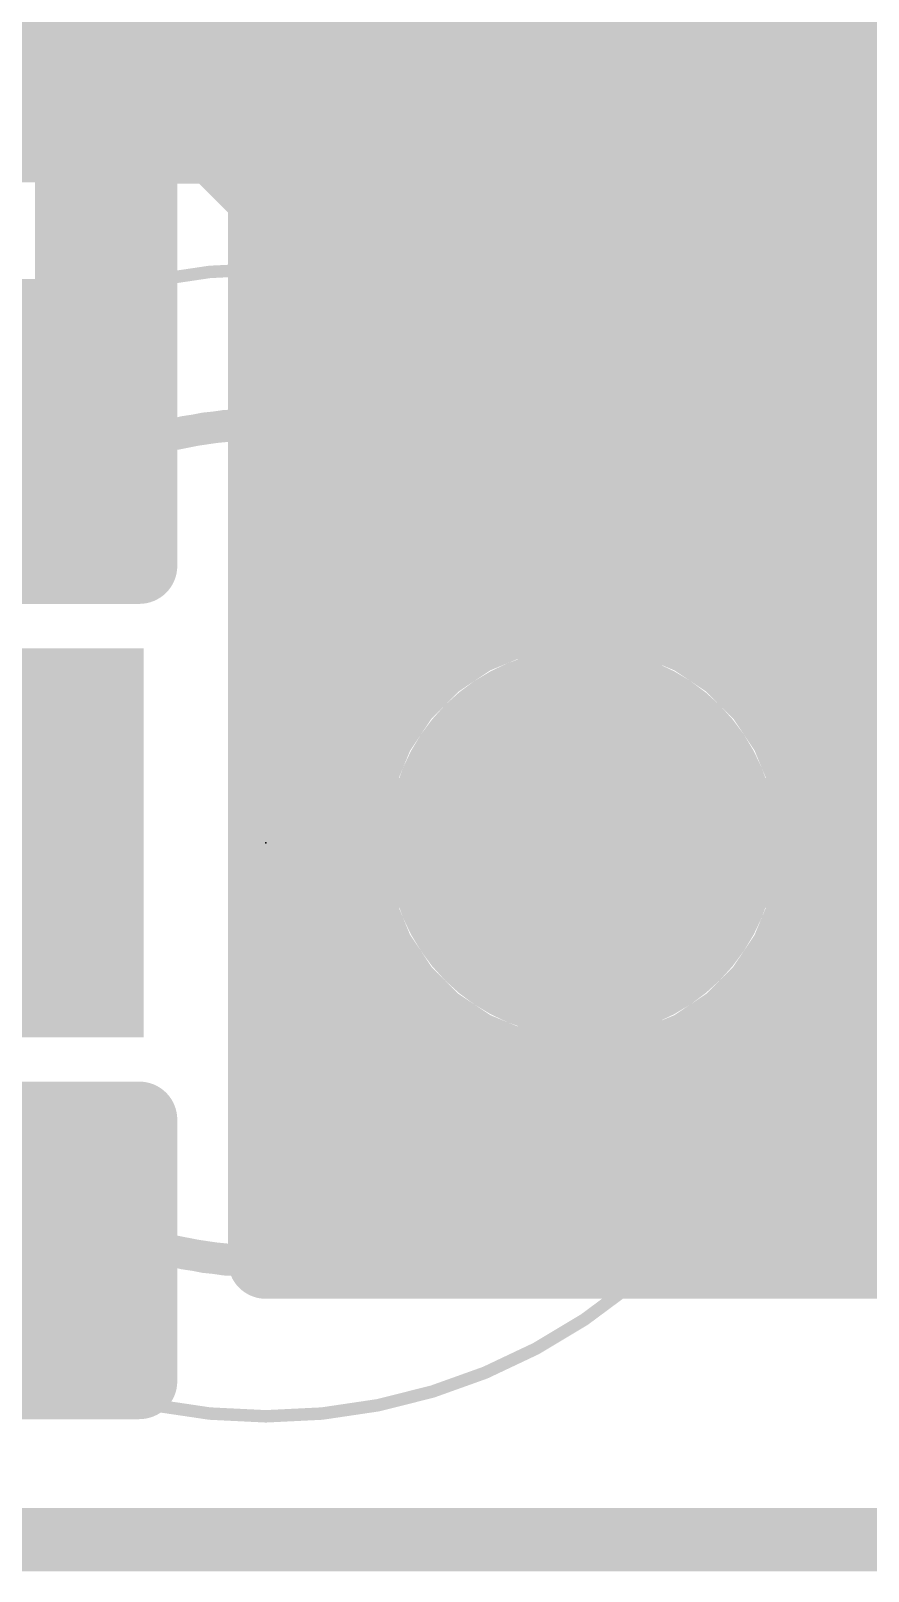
# Model space of a CAD drawing. Extents: x -1.3 to 57, y -0.1 to 23.2.
# Drawn here: x 32.33 to 35.69, y -0.13 to 6.05 of the extents above; entities that cross this region are included whole.
import ezdxf

# ---------------------------------------------------------------- set-up
doc = ezdxf.new("R2010")
doc.units = 0
for name, color, linetype in [('1', 12, 'CONTINUOUS'), ('16', 132, 'CONTINUOUS'), ('17', 110, 'CONTINUOUS'), ('20', 31, 'CONTINUOUS'), ('21', 253, 'CONTINUOUS'), ('23', 53, 'CONTINUOUS'), ('39', 12, 'CONTINUOUS'), ('51', 253, 'CONTINUOUS')]:
    doc.layers.add(name, color=color, linetype=linetype)

# ---------------------------------------------------------------- blocks, each defined once
blk = doc.blocks.new('ROUNDP')
at = {"const_width": 0.5}
blk.add_lwpolyline([(0, -0.25, 1), (0, 0.25, 1), (0, -0.25)], format="xyb", dxfattribs=at)
blk = doc.blocks.new('SQUAREP')
blk.add_solid([(-0.5, -0.5), (0.5, -0.5), (-0.5, 0.5), (0.5, 0.5)])

msp = doc.modelspace()

# ---------------------------------------------------------------- linework, layer by layer
at = {"layer": '1'}
for points, const_width in [([(33.2994, 1.2192), (33.2994, 9.398)], 0.254), ([(32.766, 6.7638), (32.766, 3.9042)], 0.3048), ([(32.4993, 3.9042), (32.4993, 6.4282)], 0.3048), ([(32.4993, 6.096), (32.766, 6.096)], 0.3048), ([(33.2994, 6.096), (38.5826, 6.096)], 0.254), ([(32.4993, 5.7912), (32.766, 5.7912)], 0.3048), ([(33.2994, 5.842), (38.5826, 5.842)], 0.254), ([(33.2994, 5.588), (38.5826, 5.588)], 0.254), ([(32.4993, 5.4864), (32.766, 5.4864)], 0.3048), ([(33.2994, 5.334), (38.5826, 5.334)], 0.254), ([(32.4993, 5.1816), (32.766, 5.1816)], 0.3048), ([(33.2994, 5.08), (38.5826, 5.08)], 0.254), ([(32.4993, 4.8768), (32.766, 4.8768)], 0.3048), ([(33.2994, 4.826), (38.5826, 4.826)], 0.254), ([(32.4993, 4.572), (32.766, 4.572)], 0.3048), ([(33.2994, 4.572), (38.5826, 4.572)], 0.254), ([(32.4993, 4.2672), (32.766, 4.2672)], 0.3048), ([(33.2994, 4.318), (38.5826, 4.318)], 0.254), ([(33.2994, 4.064), (38.5826, 4.064)], 0.254), ([(32.4993, 3.9624), (32.766, 3.9624)], 0.3048), ([(32.766, 3.9042), (32.4993, 3.9042)], 0.3048), ([(33.2994, 3.81), (38.5826, 3.81)], 0.254), ([(34.2794, 3.6661), (34.1144, 3.5978)], 0.254), ([(34.417, 3.6935), (34.2794, 3.6661)], 0.254), ([(34.417, 2.921), (34.417, 3.6935)], 0.254), ([(34.671, 3.6935), (34.671, 2.921)], 0.254), ([(34.8086, 3.6661), (34.671, 3.6935)], 0.254), ([(34.9736, 3.5978), (34.8086, 3.6661)], 0.254), ([(34.1144, 3.5978), (33.9658, 3.4985)], 0.254), ([(35.1222, 3.4985), (34.9736, 3.5978)], 0.254), ([(33.2994, 3.556), (34.0519, 3.556)], 0.254), ([(34.417, 3.556), (34.671, 3.556)], 0.254), ([(35.0361, 3.556), (36.8459, 3.556)], 0.254), ([(33.9658, 3.4985), (33.8395, 3.3722)], 0.254), ([(35.2485, 3.3722), (35.1222, 3.4985)], 0.254), ([(33.8395, 3.3722), (33.7402, 3.2236)], 0.254), ([(35.3478, 3.2236), (35.2485, 3.3722)], 0.254), ([(33.2994, 3.302), (33.7926, 3.302)], 0.254), ([(34.417, 3.302), (34.671, 3.302)], 0.254), ([(35.2954, 3.302), (36.5866, 3.302)], 0.254), ([(33.7402, 3.2236), (33.6719, 3.0586)], 0.254), ([(35.4161, 3.0586), (35.3478, 3.2236)], 0.254), ([(33.2994, 3.048), (33.6698, 3.048)], 0.254), ([(33.6719, 3.0586), (33.6445, 2.921)], 0.254), ([(34.417, 3.048), (34.671, 3.048)], 0.254), ([(35.4435, 2.921), (35.4161, 3.0586)], 0.254), ([(35.4182, 3.048), (36.4638, 3.048)], 0.254), ([(33.6445, 2.921), (34.417, 2.921)], 0.254), ([(34.671, 2.921), (34.417, 2.921)], 0.254), ([(34.417, 2.921), (34.417, 2.667)], 0.254), ([(34.671, 2.667), (34.671, 2.921)], 0.254), ([(34.671, 2.921), (35.4435, 2.921)], 0.254), ([(33.2994, 2.794), (34.417, 2.794)], 0.254), ([(34.671, 2.794), (37.211, 2.794)], 0.254), ([(34.417, 2.667), (33.6445, 2.667)], 0.254), ([(33.6445, 2.667), (33.6719, 2.5294)], 0.254), ([(34.417, 1.8945), (34.417, 2.667)], 0.254), ([(34.417, 2.667), (34.671, 2.667)], 0.254), ([(34.671, 2.667), (34.671, 1.8945)], 0.254), ([(35.4435, 2.667), (34.671, 2.667)], 0.254), ([(35.4161, 2.5294), (35.4435, 2.667)], 0.254), ([(33.2994, 2.54), (33.6698, 2.54)], 0.254), ([(33.6719, 2.5294), (33.7402, 2.3644)], 0.254), ([(34.417, 2.54), (34.671, 2.54)], 0.254), ([(35.3478, 2.3644), (35.4161, 2.5294)], 0.254), ([(35.4182, 2.54), (36.4638, 2.54)], 0.254), ([(33.7402, 2.3644), (33.8395, 2.2158)], 0.254), ([(35.2485, 2.2158), (35.3478, 2.3644)], 0.254), ([(33.2994, 2.286), (33.7926, 2.286)], 0.254), ([(34.417, 2.286), (34.671, 2.286)], 0.254), ([(35.2954, 2.286), (36.5866, 2.286)], 0.254), ([(33.8395, 2.2158), (33.9658, 2.0895)], 0.254), ([(35.1222, 2.0895), (35.2485, 2.2158)], 0.254), ([(33.9658, 2.0895), (34.1144, 1.9902)], 0.254), ([(34.9736, 1.9902), (35.1222, 2.0895)], 0.254), ([(33.2994, 2.032), (34.0519, 2.032)], 0.254), ([(34.1144, 1.9902), (34.2794, 1.9219)], 0.254), ([(34.417, 2.032), (34.671, 2.032)], 0.254), ([(34.8086, 1.9219), (34.9736, 1.9902)], 0.254), ([(35.0361, 2.032), (36.8459, 2.032)], 0.254), ([(34.2794, 1.9219), (34.417, 1.8945)], 0.254), ([(34.671, 1.8945), (34.8086, 1.9219)], 0.254), ([(33.2994, 1.778), (38.5826, 1.778)], 0.254), ([(31.0872, 1.6838), (32.766, 1.6838)], 0.3048), ([(32.766, 1.6838), (32.766, 0.635)], 0.3048), ([(30.0228, 1.524), (32.766, 1.524)], 0.3048), ([(33.2994, 1.524), (38.5826, 1.524)], 0.254), ([(30.0228, 1.2192), (32.766, 1.2192)], 0.3048), ([(33.2994, 1.27), (38.481, 1.27)], 0.254), ([(38.4302, 1.2192), (33.2994, 1.2192)], 0.254), ([(30.0228, 0.9144), (32.766, 0.9144)], 0.3048), ([(32.766, 0.635), (30.0228, 0.635)], 0.3048)]:
    msp.add_lwpolyline(points, dxfattribs=dict(at, const_width=const_width))
for points, const_width in [([(32.4993, 6.1722, 1), (32.4993, 6.0198)], 0.1524), ([(32.766, 6.0198, 1), (32.766, 6.1722)], 0.1524), ([(33.2994, 6.1595, 1), (33.2994, 6.0325)], 0.127), ([(32.4993, 5.8674, 1), (32.4993, 5.715)], 0.1524), ([(32.766, 5.715, 1), (32.766, 5.8674)], 0.1524), ([(33.2994, 5.9055, 1), (33.2994, 5.7785)], 0.127), ([(33.2994, 5.6515, 1), (33.2994, 5.5245)], 0.127), ([(32.4993, 5.5626, 1), (32.4993, 5.4102)], 0.1524), ([(32.766, 5.4102, 1), (32.766, 5.5626)], 0.1524), ([(33.2994, 5.3975, 1), (33.2994, 5.2705)], 0.127), ([(32.4993, 5.2578, 1), (32.4993, 5.1054)], 0.1524), ([(32.766, 5.1054, 1), (32.766, 5.2578)], 0.1524), ([(33.2994, 5.1435, 1), (33.2994, 5.0165)], 0.127), ([(32.4993, 4.953, 1), (32.4993, 4.8006)], 0.1524), ([(32.766, 4.8006, 1), (32.766, 4.953)], 0.1524), ([(33.2994, 4.8895, 1), (33.2994, 4.7625)], 0.127), ([(32.4993, 4.6482, 1), (32.4993, 4.4958)], 0.1524), ([(32.766, 4.4958, 1), (32.766, 4.6482)], 0.1524), ([(33.2994, 4.6355, 1), (33.2994, 4.5085)], 0.127), ([(32.4993, 4.3434, 1), (32.4993, 4.191)], 0.1524), ([(32.766, 4.191, 1), (32.766, 4.3434)], 0.1524), ([(33.2994, 4.3815, 1), (33.2994, 4.2545)], 0.127), ([(33.2994, 4.1275, 1), (33.2994, 4.0005)], 0.127), ([(32.4993, 4.0386, 1), (32.4993, 3.8862)], 0.1524), ([(32.766, 3.8862, 1), (32.766, 4.0386)], 0.1524), ([(32.4993, 3.9804, 1), (32.4993, 3.828)], 0.1524), ([(32.766, 3.828, 1), (32.766, 3.9804)], 0.1524), ([(32.4231, 3.9042, 1), (32.5755, 3.9042)], 0.1524), ([(32.6898, 3.9042, 1), (32.8422, 3.9042)], 0.1524), ([(33.2994, 3.8735, 1), (33.2994, 3.7465)], 0.127), ([(34.267, 3.7284, 1), (34.2918, 3.6039)], 0.127), ([(34.3037, 3.6075, 1), (34.2551, 3.7248)], 0.127), ([(34.4805, 3.6935, 1), (34.3535, 3.6935)], 0.127), ([(34.4294, 3.6312, 1), (34.4046, 3.7558)], 0.127), ([(34.7345, 3.6935, 1), (34.6075, 3.6935)], 0.127), ([(34.6834, 3.7558, 1), (34.6586, 3.6312)], 0.127), ([(34.8329, 3.7248, 1), (34.7843, 3.6075)], 0.127), ([(34.7962, 3.6039, 1), (34.821, 3.7284)], 0.127), ([(34.0901, 3.6564, 1), (34.1387, 3.5391)], 0.127), ([(34.1497, 3.545, 1), (34.0791, 3.6506)], 0.127), ([(35.0089, 3.6506, 1), (34.9383, 3.545)], 0.127), ([(34.9493, 3.5391, 1), (34.9979, 3.6564)], 0.127), ([(33.2994, 3.6195, 1), (33.2994, 3.4925)], 0.127), ([(34.0519, 3.4925, 1), (34.0519, 3.6195)], 0.127), ([(34.417, 3.6195, 1), (34.417, 3.4925)], 0.127), ([(34.671, 3.4925, 1), (34.671, 3.6195)], 0.127), ([(35.0361, 3.6195, 1), (35.0361, 3.4925)], 0.127), ([(33.9305, 3.5513, 1), (34.0011, 3.4457)], 0.127), ([(34.0107, 3.4536, 1), (33.9209, 3.5434)], 0.127), ([(35.1671, 3.5434, 1), (35.0773, 3.4536)], 0.127), ([(35.0869, 3.4457, 1), (35.1575, 3.5513)], 0.127), ([(33.7946, 3.4171, 1), (33.8844, 3.3273)], 0.127), ([(33.8923, 3.3369, 1), (33.7867, 3.4075)], 0.127), ([(35.3013, 3.4075, 1), (35.1957, 3.3369)], 0.127), ([(35.2036, 3.3273, 1), (35.2934, 3.4171)], 0.127), ([(33.2994, 3.3655, 1), (33.2994, 3.2385)], 0.127), ([(33.7926, 3.2385, 1), (33.7926, 3.3655)], 0.127), ([(34.417, 3.3655, 1), (34.417, 3.2385)], 0.127), ([(34.671, 3.2385, 1), (34.671, 3.3655)], 0.127), ([(35.2954, 3.3655, 1), (35.2954, 3.2385)], 0.127), ([(33.7989, 3.1993, 1), (33.6816, 3.2479)], 0.127), ([(35.4064, 3.2479, 1), (35.2891, 3.1993)], 0.127), ([(33.6874, 3.2589, 1), (33.793, 3.1883)], 0.127), ([(35.295, 3.1883, 1), (35.4006, 3.2589)], 0.127), ([(33.2994, 3.1115, 1), (33.2994, 2.9845)], 0.127), ([(33.7341, 3.0462, 1), (33.6096, 3.071)], 0.127), ([(33.6698, 2.9845, 1), (33.6698, 3.1115)], 0.127), ([(34.417, 3.1115, 1), (34.417, 2.9845)], 0.127), ([(34.671, 2.9845, 1), (34.671, 3.1115)], 0.127), ([(35.4784, 3.071, 1), (35.3539, 3.0462)], 0.127), ([(35.4182, 3.1115, 1), (35.4182, 2.9845)], 0.127), ([(33.6132, 3.0829, 1), (33.7305, 3.0343)], 0.127), ([(35.3575, 3.0343, 1), (35.4748, 3.0829)], 0.127), ([(33.6445, 2.9845, 1), (33.6445, 2.8575)], 0.127), ([(34.417, 2.9845, 1), (34.417, 2.8575)], 0.127), ([(34.4805, 2.921, 1), (34.3535, 2.921)], 0.127), ([(34.417, 2.8575, 1), (34.417, 2.9845)], 0.127), ([(34.7345, 2.921, 1), (34.6075, 2.921)], 0.127), ([(34.671, 2.9845, 1), (34.671, 2.8575)], 0.127), ([(34.671, 2.8575, 1), (34.671, 2.9845)], 0.127), ([(35.4435, 2.8575, 1), (35.4435, 2.9845)], 0.127), ([(33.5822, 2.9334, 1), (33.7068, 2.9086)], 0.127), ([(34.3535, 2.921, 1), (34.4805, 2.921)], 0.127), ([(34.6075, 2.921, 1), (34.7345, 2.921)], 0.127), ([(35.3812, 2.9086, 1), (35.5058, 2.9334)], 0.127), ([(33.2994, 2.8575, 1), (33.2994, 2.7305)], 0.127), ([(34.417, 2.7305, 1), (34.417, 2.8575)], 0.127), ([(34.671, 2.8575, 1), (34.671, 2.7305)], 0.127), ([(33.6445, 2.7305, 1), (33.6445, 2.6035)], 0.127), ([(33.7068, 2.6794, 1), (33.5822, 2.6546)], 0.127), ([(34.4805, 2.667, 1), (34.3535, 2.667)], 0.127), ([(34.417, 2.7305, 1), (34.417, 2.6035)], 0.127), ([(34.417, 2.6035, 1), (34.417, 2.7305)], 0.127), ([(34.7345, 2.667, 1), (34.6075, 2.667)], 0.127), ([(34.671, 2.7305, 1), (34.671, 2.6035)], 0.127), ([(34.671, 2.6035, 1), (34.671, 2.7305)], 0.127), ([(35.5058, 2.6546, 1), (35.3812, 2.6794)], 0.127), ([(35.4435, 2.6035, 1), (35.4435, 2.7305)], 0.127), ([(34.3535, 2.667, 1), (34.4805, 2.667)], 0.127), ([(34.6075, 2.667, 1), (34.7345, 2.667)], 0.127), ([(33.2994, 2.6035, 1), (33.2994, 2.4765)], 0.127), ([(33.7305, 2.5537, 1), (33.6132, 2.5051)], 0.127), ([(33.6698, 2.4765, 1), (33.6698, 2.6035)], 0.127), ([(34.417, 2.6035, 1), (34.417, 2.4765)], 0.127), ([(34.671, 2.4765, 1), (34.671, 2.6035)], 0.127), ([(35.4182, 2.6035, 1), (35.4182, 2.4765)], 0.127), ([(35.4748, 2.5051, 1), (35.3575, 2.5537)], 0.127), ([(33.6096, 2.517, 1), (33.7341, 2.5418)], 0.127), ([(35.3539, 2.5418, 1), (35.4784, 2.517)], 0.127), ([(33.793, 2.3997, 1), (33.6874, 2.3291)], 0.127), ([(35.4006, 2.3291, 1), (35.295, 2.3997)], 0.127), ([(33.2994, 2.3495, 1), (33.2994, 2.2225)], 0.127), ([(33.6816, 2.3401, 1), (33.7989, 2.3887)], 0.127), ([(33.7926, 2.2225, 1), (33.7926, 2.3495)], 0.127), ([(34.417, 2.3495, 1), (34.417, 2.2225)], 0.127), ([(34.671, 2.2225, 1), (34.671, 2.3495)], 0.127), ([(35.2954, 2.3495, 1), (35.2954, 2.2225)], 0.127), ([(35.2891, 2.3887, 1), (35.4064, 2.3401)], 0.127), ([(33.8844, 2.2607, 1), (33.7946, 2.1709)], 0.127), ([(33.7867, 2.1805, 1), (33.8923, 2.2511)], 0.127), ([(35.1957, 2.2511, 1), (35.3013, 2.1805)], 0.127), ([(35.2934, 2.1709, 1), (35.2036, 2.2607)], 0.127), ([(34.0011, 2.1423, 1), (33.9305, 2.0367)], 0.127), ([(33.9209, 2.0446, 1), (34.0107, 2.1344)], 0.127), ([(35.0773, 2.1344, 1), (35.1671, 2.0446)], 0.127), ([(35.1575, 2.0367, 1), (35.0869, 2.1423)], 0.127), ([(33.2994, 2.0955, 1), (33.2994, 1.9685)], 0.127), ([(34.1387, 2.0489, 1), (34.0901, 1.9316)], 0.127), ([(34.0519, 1.9685, 1), (34.0519, 2.0955)], 0.127), ([(34.0791, 1.9374, 1), (34.1497, 2.043)], 0.127), ([(34.417, 2.0955, 1), (34.417, 1.9685)], 0.127), ([(34.671, 1.9685, 1), (34.671, 2.0955)], 0.127), ([(34.9383, 2.043, 1), (35.0089, 1.9374)], 0.127), ([(34.9979, 1.9316, 1), (34.9493, 2.0489)], 0.127), ([(35.0361, 2.0955, 1), (35.0361, 1.9685)], 0.127), ([(34.2918, 1.9841, 1), (34.267, 1.8596)], 0.127), ([(34.2551, 1.8632, 1), (34.3037, 1.9805)], 0.127), ([(34.7843, 1.9805, 1), (34.8329, 1.8632)], 0.127), ([(34.821, 1.8596, 1), (34.7962, 1.9841)], 0.127), ([(34.4046, 1.8322, 1), (34.4294, 1.9568)], 0.127), ([(34.6586, 1.9568, 1), (34.6834, 1.8322)], 0.127), ([(34.3535, 1.8945, 1), (34.4805, 1.8945)], 0.127), ([(34.6075, 1.8945, 1), (34.7345, 1.8945)], 0.127), ([(33.2994, 1.8415, 1), (33.2994, 1.7145)], 0.127), ([(32.8422, 1.6838, 1), (32.6898, 1.6838)], 0.1524), ([(32.766, 1.6076, 1), (32.766, 1.76)], 0.1524), ([(32.766, 1.4478, 1), (32.766, 1.6002)], 0.1524), ([(33.2994, 1.5875, 1), (33.2994, 1.4605)], 0.127), ([(32.766, 1.143, 1), (32.766, 1.2954)], 0.1524), ([(33.2994, 1.3335, 1), (33.2994, 1.2065)], 0.127), ([(33.2994, 1.2827, 1), (33.2994, 1.1557)], 0.127), ([(33.2359, 1.2192, 1), (33.3629, 1.2192)], 0.127), ([(32.766, 0.8382, 1), (32.766, 0.9906)], 0.1524), ([(32.766, 0.5588, 1), (32.766, 0.7112)], 0.1524), ([(32.6898, 0.635, 1), (32.8422, 0.635)], 0.1524)]:
    msp.add_lwpolyline(points, format="xyb", dxfattribs=dict(at, const_width=const_width))
at = {"layer": '16', "const_width": 0.3048}
for points in [[(24.0538, 6.096), (38.6588, 6.096)], [(24.0538, 5.7912), (38.6588, 5.7912)], [(33.0708, 5.588), (24.0538, 5.6661)], [(33.274, 5.3848), (33.0708, 5.588)], [(33.1724, 5.4864), (38.6588, 5.4864)], [(33.274, 1.1176), (33.274, 5.3848)], [(33.274, 5.1816), (38.6588, 5.1816)], [(24.0538, 4.9022), (32.639, 4.9022)], [(24.0538, 4.8768), (32.639, 4.8768)], [(32.639, 4.9022), (32.639, 3.9042)], [(33.274, 4.8768), (38.6588, 4.8768)], [(24.0538, 4.572), (32.639, 4.572)], [(33.274, 4.572), (38.6588, 4.572)], [(24.0538, 4.2672), (32.639, 4.2672)], [(33.274, 4.2672), (38.6588, 4.2672)], [(24.0538, 3.9624), (32.639, 3.9624)], [(33.274, 3.9624), (38.6588, 3.9624)], [(32.639, 3.9042), (31.0872, 3.9042)], [(34.272, 3.6906), (34.1023, 3.6203)], [(34.4364, 3.7233), (34.272, 3.6906)], [(34.4364, 2.9016), (34.4364, 3.7233)], [(34.6516, 3.7233), (34.6516, 2.9016)], [(34.816, 3.6906), (34.6516, 3.7233)], [(34.9857, 3.6203), (34.816, 3.6906)], [(33.274, 3.6576), (34.1924, 3.6576)], [(34.1023, 3.6203), (33.9496, 3.5182)], [(34.4364, 3.6576), (34.6516, 3.6576)], [(34.8956, 3.6576), (36.9864, 3.6576)], [(35.1384, 3.5182), (34.9857, 3.6203)], [(33.9496, 3.5182), (33.8198, 3.3884)], [(35.2682, 3.3884), (35.1384, 3.5182)], [(33.8198, 3.3884), (33.7177, 3.2357)], [(35.3703, 3.2357), (35.2682, 3.3884)], [(33.274, 3.3528), (33.796, 3.3528)], [(34.4364, 3.3528), (34.6516, 3.3528)], [(35.292, 3.3528), (36.59, 3.3528)], [(33.7177, 3.2357), (33.6474, 3.066)], [(35.4406, 3.066), (35.3703, 3.2357)], [(33.6474, 3.066), (33.6147, 2.9016)], [(35.4733, 2.9016), (35.4406, 3.066)], [(33.274, 3.048), (33.6439, 3.048)], [(34.4364, 3.048), (34.6516, 3.048)], [(35.4441, 3.048), (36.4379, 3.048)], [(33.6147, 2.9016), (34.4364, 2.9016)], [(34.6516, 2.9016), (34.4364, 2.9016)], [(34.4364, 2.9016), (34.4364, 2.6864)], [(34.6516, 2.6864), (34.6516, 2.9016)], [(34.6516, 2.9016), (35.4733, 2.9016)], [(33.274, 2.7432), (34.4364, 2.7432)], [(34.6516, 2.7432), (37.2304, 2.7432)], [(34.4364, 2.6864), (33.6147, 2.6864)], [(33.6147, 2.6864), (33.6474, 2.522)], [(34.4364, 1.8647), (34.4364, 2.6864)], [(34.4364, 2.6864), (34.6516, 2.6864)], [(34.6516, 2.6864), (34.6516, 1.8647)], [(35.4733, 2.6864), (34.6516, 2.6864)], [(35.4406, 2.522), (35.4733, 2.6864)], [(33.6474, 2.522), (33.7177, 2.3523)], [(35.3703, 2.3523), (35.4406, 2.522)], [(33.274, 2.4384), (33.6821, 2.4384)], [(34.4364, 2.4384), (34.6516, 2.4384)], [(35.4059, 2.4384), (36.4761, 2.4384)], [(33.7177, 2.3523), (33.8198, 2.1996)], [(35.2682, 2.1996), (35.3703, 2.3523)], [(33.8198, 2.1996), (33.9496, 2.0698)], [(35.1384, 2.0698), (35.2682, 2.1996)], [(33.274, 2.1336), (33.8858, 2.1336)], [(34.4364, 2.1336), (34.6516, 2.1336)], [(35.2022, 2.1336), (36.6798, 2.1336)], [(33.9496, 2.0698), (34.1023, 1.9677)], [(34.9857, 1.9677), (35.1384, 2.0698)], [(34.1023, 1.9677), (34.272, 1.8974)], [(34.816, 1.8974), (34.9857, 1.9677)], [(34.272, 1.8974), (34.4364, 1.8647)], [(34.6516, 1.8647), (34.816, 1.8974)], [(33.274, 1.8288), (38.6588, 1.8288)], [(31.0872, 1.6838), (32.639, 1.6838)], [(32.639, 1.6838), (32.639, 0.762)], [(2.4734, 1.524), (32.639, 1.524)], [(33.274, 1.524), (38.6588, 1.524)], [(2.4734, 1.2192), (32.639, 1.2192)], [(33.274, 1.2192), (38.6588, 1.2192)], [(38.6588, 1.1176), (33.274, 1.1176)], [(0.5334, 0.9144), (32.639, 0.9144)], [(32.639, 0.762), (0.5334, 0.762)]]:
    msp.add_lwpolyline(points, dxfattribs=at)
at = {"layer": '16', "const_width": 0.1524}
for points in [[(33.1247, 5.6419, 1), (33.0169, 5.5341)], [(33.0701, 5.5118, 1), (33.0715, 5.6642)], [(33.1724, 5.5626, 1), (33.1724, 5.4102)], [(33.3502, 5.3848, 1), (33.1978, 5.3848)], [(33.2201, 5.3309, 1), (33.3279, 5.4387)], [(33.274, 5.2578, 1), (33.274, 5.1054)], [(32.7152, 4.9022, 1), (32.5628, 4.9022)], [(32.639, 4.826, 1), (32.639, 4.9784)], [(32.639, 4.8006, 1), (32.639, 4.953)], [(33.274, 4.953, 1), (33.274, 4.8006)], [(32.639, 4.4958, 1), (32.639, 4.6482)], [(33.274, 4.6482, 1), (33.274, 4.4958)], [(32.639, 4.191, 1), (32.639, 4.3434)], [(33.274, 4.3434, 1), (33.274, 4.191)], [(32.639, 3.8862, 1), (32.639, 4.0386)], [(33.274, 4.0386, 1), (33.274, 3.8862)], [(32.639, 3.828, 1), (32.639, 3.9804)], [(32.5628, 3.9042, 1), (32.7152, 3.9042)], [(34.2572, 3.7653, 1), (34.2869, 3.6158)], [(34.3012, 3.6202, 1), (34.2429, 3.761)], [(34.5126, 3.7233, 1), (34.3602, 3.7233)], [(34.4513, 3.6485, 1), (34.4215, 3.798)], [(34.7278, 3.7233, 1), (34.5754, 3.7233)], [(34.6665, 3.798, 1), (34.6367, 3.6485)], [(34.8451, 3.761, 1), (34.7868, 3.6202)], [(34.8011, 3.6158, 1), (34.8308, 3.7653)], [(33.274, 3.7338, 1), (33.274, 3.5814)], [(34.1447, 3.5569, 1), (34.06, 3.6836)], [(34.1924, 3.5814, 1), (34.1924, 3.7338)], [(34.4364, 3.7338, 1), (34.4364, 3.5814)], [(34.6516, 3.5814, 1), (34.6516, 3.7338)], [(34.8956, 3.7338, 1), (34.8956, 3.5814)], [(35.028, 3.6836, 1), (34.9433, 3.5569)], [(34.0732, 3.6907, 1), (34.1315, 3.5499)], [(34.9565, 3.5499, 1), (35.0148, 3.6907)], [(33.9073, 3.5816, 1), (33.992, 3.4549)], [(34.0035, 3.4644, 1), (33.8957, 3.5721)], [(35.1923, 3.5721, 1), (35.0845, 3.4644)], [(35.096, 3.4549, 1), (35.1807, 3.5816)], [(33.8831, 3.346, 1), (33.7564, 3.4307)], [(35.3316, 3.4307, 1), (35.2049, 3.346)], [(33.274, 3.429, 1), (33.274, 3.2766)], [(33.7659, 3.4423, 1), (33.8736, 3.3345)], [(33.796, 3.2766, 1), (33.796, 3.429)], [(34.4364, 3.429, 1), (34.4364, 3.2766)], [(34.6516, 3.2766, 1), (34.6516, 3.429)], [(35.2144, 3.3345, 1), (35.3221, 3.4423)], [(35.292, 3.429, 1), (35.292, 3.2766)], [(33.6544, 3.278, 1), (33.7811, 3.1933)], [(33.7881, 3.2065, 1), (33.6473, 3.2648)], [(35.4407, 3.2648, 1), (35.2999, 3.2065)], [(35.3069, 3.1933, 1), (35.4336, 3.278)], [(33.7222, 3.0511, 1), (33.5727, 3.0808)], [(35.5153, 3.0808, 1), (35.3658, 3.0511)], [(33.274, 3.1242, 1), (33.274, 2.9718)], [(33.577, 3.0951, 1), (33.7178, 3.0368)], [(33.6439, 2.9718, 1), (33.6439, 3.1242)], [(34.4364, 3.1242, 1), (34.4364, 2.9718)], [(34.6516, 2.9718, 1), (34.6516, 3.1242)], [(35.4441, 3.1242, 1), (35.4441, 2.9718)], [(35.3702, 3.0368, 1), (35.511, 3.0951)], [(33.6147, 2.9778, 1), (33.6147, 2.8254)], [(34.4364, 2.9778, 1), (34.4364, 2.8254)], [(34.5126, 2.9016, 1), (34.3602, 2.9016)], [(34.4364, 2.8254, 1), (34.4364, 2.9778)], [(34.7278, 2.9016, 1), (34.5754, 2.9016)], [(34.6516, 2.9778, 1), (34.6516, 2.8254)], [(34.6516, 2.8254, 1), (34.6516, 2.9778)], [(35.4733, 2.8254, 1), (35.4733, 2.9778)], [(33.54, 2.9165, 1), (33.6895, 2.8867)], [(34.3602, 2.9016, 1), (34.5126, 2.9016)], [(34.5754, 2.9016, 1), (34.7278, 2.9016)], [(35.3985, 2.8867, 1), (35.548, 2.9165)], [(33.274, 2.8194, 1), (33.274, 2.667)], [(34.4364, 2.667, 1), (34.4364, 2.8194)], [(34.6516, 2.8194, 1), (34.6516, 2.667)], [(33.6147, 2.7626, 1), (33.6147, 2.6102)], [(33.6895, 2.7013, 1), (33.54, 2.6715)], [(34.5126, 2.6864, 1), (34.3602, 2.6864)], [(34.4364, 2.7626, 1), (34.4364, 2.6102)], [(34.4364, 2.6102, 1), (34.4364, 2.7626)], [(34.7278, 2.6864, 1), (34.5754, 2.6864)], [(34.6516, 2.7626, 1), (34.6516, 2.6102)], [(34.6516, 2.6102, 1), (34.6516, 2.7626)], [(35.548, 2.6715, 1), (35.3985, 2.7013)], [(35.4733, 2.6102, 1), (35.4733, 2.7626)], [(34.3602, 2.6864, 1), (34.5126, 2.6864)], [(34.5754, 2.6864, 1), (34.7278, 2.6864)], [(33.7178, 2.5512, 1), (33.577, 2.4929)], [(35.511, 2.4929, 1), (35.3702, 2.5512)], [(33.5727, 2.5072, 1), (33.7222, 2.5369)], [(35.3658, 2.5369, 1), (35.5153, 2.5072)], [(33.274, 2.5146, 1), (33.274, 2.3622)], [(33.6821, 2.3622, 1), (33.6821, 2.5146)], [(34.4364, 2.5146, 1), (34.4364, 2.3622)], [(34.6516, 2.3622, 1), (34.6516, 2.5146)], [(35.4059, 2.5146, 1), (35.4059, 2.3622)], [(33.7811, 2.3947, 1), (33.6544, 2.31)], [(35.4336, 2.31, 1), (35.3069, 2.3947)], [(33.6473, 2.3232, 1), (33.7881, 2.3815)], [(35.2999, 2.3815, 1), (35.4407, 2.3232)], [(33.8736, 2.2535, 1), (33.7659, 2.1457)], [(35.3221, 2.1457, 1), (35.2144, 2.2535)], [(33.274, 2.2098, 1), (33.274, 2.0574)], [(33.7564, 2.1573, 1), (33.8831, 2.242)], [(33.8858, 2.0574, 1), (33.8858, 2.2098)], [(34.4364, 2.2098, 1), (34.4364, 2.0574)], [(34.6516, 2.0574, 1), (34.6516, 2.2098)], [(35.2022, 2.2098, 1), (35.2022, 2.0574)], [(35.2049, 2.242, 1), (35.3316, 2.1573)], [(33.992, 2.1331, 1), (33.9073, 2.0064)], [(33.8957, 2.0159, 1), (34.0035, 2.1236)], [(35.0845, 2.1236, 1), (35.1923, 2.0159)], [(35.1807, 2.0064, 1), (35.096, 2.1331)], [(34.1315, 2.0381, 1), (34.0732, 1.8973)], [(34.06, 1.9044, 1), (34.1447, 2.0311)], [(34.9433, 2.0311, 1), (35.028, 1.9044)], [(35.0148, 1.8973, 1), (34.9565, 2.0381)], [(34.2869, 1.9722, 1), (34.2572, 1.8227)], [(34.2429, 1.827, 1), (34.3012, 1.9678)], [(34.7868, 1.9678, 1), (34.8451, 1.827)], [(34.8308, 1.8227, 1), (34.8011, 1.9722)], [(33.274, 1.905, 1), (33.274, 1.7526)], [(34.4215, 1.79, 1), (34.4513, 1.9395)], [(34.6367, 1.9395, 1), (34.6665, 1.79)], [(34.3602, 1.8647, 1), (34.5126, 1.8647)], [(34.5754, 1.8647, 1), (34.7278, 1.8647)], [(32.7152, 1.6838, 1), (32.5628, 1.6838)], [(32.639, 1.6076, 1), (32.639, 1.76)], [(32.639, 1.4478, 1), (32.639, 1.6002)], [(33.274, 1.6002, 1), (33.274, 1.4478)], [(32.639, 1.143, 1), (32.639, 1.2954)], [(33.274, 1.2954, 1), (33.274, 1.143)], [(33.274, 1.1938, 1), (33.274, 1.0414)], [(33.1978, 1.1176, 1), (33.3502, 1.1176)], [(32.639, 0.8382, 1), (32.639, 0.9906)], [(32.639, 0.6858, 1), (32.639, 0.8382)], [(32.5628, 0.762, 1), (32.7152, 0.762)]]:
    msp.add_lwpolyline(points, format="xyb", dxfattribs=at)
at = {"layer": '20', "const_width": 0.254}
msp.add_lwpolyline([(0, 0), (52, 0)], dxfattribs=at)
at = {"layer": '21'}
for points, const_width in [([(34.394, 4.044, 0.3839), (32.154, 4.044)], 0.127), ([(34.3728, 4.0204, 1), (34.4152, 4.0676)], 0.0635), ([(32.154, 1.544, 0.3839), (34.394, 1.544)], 0.127), ([(34.4152, 1.5204, 1), (34.3728, 1.5676)], 0.0635)]:
    msp.add_lwpolyline(points, format="xyb", dxfattribs=dict(at, const_width=const_width))
at = {"layer": '23'}
msp.add_point((33.274, 2.794), dxfattribs=at)
at = {"layer": '39', "const_width": 0.05}
for points in [[(33.274, 5.574, 1), (33.274, 10.174, 1), (33.274, 5.574)], [(33.274, 0.494, 1), (33.274, 5.094, 1), (33.274, 0.494)]]:
    msp.add_lwpolyline(points, format="xyb", dxfattribs=at)
at = {"layer": '51', "const_width": 0.127}
msp.add_lwpolyline([(33.274, 1.114, 1), (33.274, 4.474, 1), (33.274, 1.114)], format="xyb", dxfattribs=at)

# ---------------------------------------------------------------- block references
at = {"layer": '17', "xscale": 1.56, "yscale": 1.56}
for name, p in [('SQUAREP', (32.004, 2.794)), ('SQUAREP', (32.004, 2.794)), ('ROUNDP', (34.544, 2.794)), ('ROUNDP', (34.544, 2.794))]:
    msp.add_blockref(name, p, dxfattribs=at)

doc.saveas('drawing.dxf')
